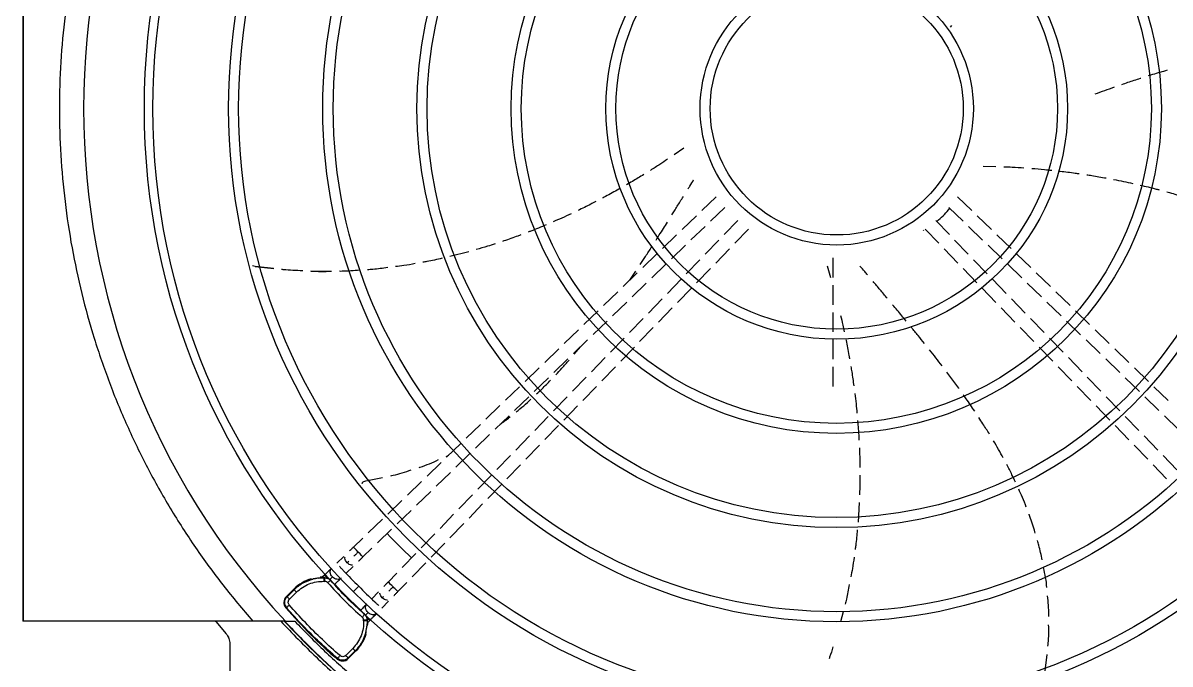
# Model space of a CAD drawing. Extents: x 5 to 331, y -33 to 175.
# Drawn here: x 110.87 to 127.45, y 55.97 to 65.24 of the extents above; entities that cross this region are included whole.
import ezdxf

# ---------------------------------------------------------------- set-up
doc = ezdxf.new("R2010")
doc.units = 0
doc.header["$MEASUREMENT"] = 0
doc.layers.get('0').update_dxf_attribs({"linetype": 'CONTINUOUS'})

msp = doc.modelspace()

# ---------------------------------------------------------------- linework, layer by layer
at = {"color": 7, "linetype": 'Continuous', "lineweight": 25}
for p, q in [((110.87242, 71.4133), (110.87242, 56.59046)), ((110.87411, 71.4133), (110.87411, 56.59046)), ((124.27249, 65.17869), (124.29546, 65.20091)), ((120.42309, 63.42896), (120.28149, 63.33145)), ((124.74588, 63.17017), (124.74608, 63.17017)), ((124.74608, 63.17017), (124.92698, 63.1654)), ((120.56242, 62.97126), (120.563, 62.97126)), ((120.88787, 62.72677), (120.68246, 62.52816)), ((124.57998, 62.52775), (124.37447, 62.72646)), ((120.8078, 62.37553), (121.01131, 62.57231)), ((124.25096, 62.57206), (124.45482, 62.37495)), ((120.60218, 62.45054), (120.39734, 62.25248)), ((121.20191, 62.38267), (121.00432, 62.17831)), ((124.25766, 62.17835), (124.06038, 62.38238)), ((124.86531, 62.25186), (124.6603, 62.45009)), ((120.31722, 62.17501), (120.11321, 61.97775)), ((120.5242, 62.10132), (120.7277, 62.29809)), ((121.15714, 62.05317), (121.35578, 62.25862)), ((123.89035, 62.23542), (123.88545, 62.24263)), ((123.90644, 62.2584), (124.10501, 62.05303)), ((124.53479, 62.29762), (124.73847, 62.10068)), ((125.14946, 61.97711), (124.94455, 62.17524)), ((120.24139, 61.82786), (120.44447, 62.02422)), ((120.92801, 62.09939), (120.73075, 61.89539)), ((124.53145, 61.89519), (124.33429, 62.09909)), ((124.81712, 62.02463), (125.02121, 61.8273)), ((117.31705, 61.9318), (117.03981, 61.86079)), ((120.03293, 61.90013), (119.82907, 61.70301)), ((120.88182, 61.76843), (121.08002, 61.97341)), ((122.57599, 61.84254), (122.57599, 61.55819)), ((124.1823, 61.9731), (124.38042, 61.7682)), ((125.43319, 61.70277), (125.22937, 61.89985)), ((114.22957, 61.7195), (114.18942, 61.72889)), ((114.22893, 61.7195), (114.18945, 61.72875)), ((114.22893, 61.7195), (114.49503, 61.68687)), ((114.22957, 61.7195), (114.22893, 61.7195)), ((114.49464, 61.68822), (114.22957, 61.7195)), ((119.9581, 61.55395), (120.16153, 61.75065)), ((120.65417, 61.81618), (120.4563, 61.61154)), ((120.6062, 61.48338), (120.80483, 61.6888)), ((122.49058, 61.72915), (122.54122, 61.55922)), ((124.45817, 61.68779), (124.65561, 61.48359)), ((124.80545, 61.61181), (124.60874, 61.81526)), ((125.10076, 61.75038), (125.30409, 61.55378)), ((115.14404, 61.64751), (115.25391, 61.6451)), ((115.25389, 61.64457), (115.25457, 61.64457)), ((119.74913, 61.62572), (119.54525, 61.42858)), ((119.64172, 61.52186), (119.72861, 61.65163)), ((120.38032, 61.53296), (120.18289, 61.32877)), ((125.0797, 61.32818), (124.88199, 61.53266)), ((125.71793, 61.42746), (125.51275, 61.62584)), ((119.46561, 61.35158), (119.2605, 61.15325)), ((119.67516, 61.28037), (119.87873, 61.4772)), ((120.33199, 61.19978), (120.52986, 61.40442)), ((122.57244, 61.44886), (122.57599, 61.43609)), ((122.57599, 61.44874), (122.57599, 61.16464)), ((124.73243, 61.40414), (124.93052, 61.19927)), ((125.38332, 61.47717), (125.58762, 61.27963)), ((126.0011, 61.15366), (125.79654, 61.35145)), ((119.39148, 61.00608), (119.59586, 61.2037)), ((120.10632, 61.24958), (119.90865, 61.04514)), ((125.35296, 61.04556), (125.15667, 61.24857)), ((125.66659, 61.20328), (125.87105, 61.00558)), ((119.18211, 61.07746), (118.97783, 60.87994)), ((120.05725, 60.91564), (120.25483, 61.11998)), ((122.57599, 61.05513), (122.57599, 60.77162)), ((125.00779, 61.11936), (125.205, 60.91539)), ((126.28446, 60.87967), (126.08029, 61.07708)), ((119.10895, 60.7329), (119.31272, 60.92993)), ((119.83203, 60.9659), (119.63563, 60.76278)), ((119.7829, 60.6319), (119.98007, 60.83581)), ((125.28151, 60.83626), (125.47895, 60.63206)), ((125.62655, 60.76261), (125.42982, 60.96608)), ((125.94994, 60.9293), (126.15377, 60.73222)), ((118.89841, 60.80315), (118.69439, 60.60588)), ((119.5586, 60.68311), (119.36127, 60.47903)), ((122.57599, 60.66094), (122.57599, 60.37728)), ((125.90038, 60.47941), (125.7033, 60.68323)), ((126.56797, 60.60555), (126.36387, 60.80289)), ((118.61427, 60.52841), (118.41091, 60.33178)), ((118.82555, 60.45887), (119.02909, 60.65568)), ((118.83568, 60.44827), (118.92787, 60.55781)), ((119.50892, 60.34854), (119.70644, 60.55282)), ((125.5557, 60.55269), (125.75314, 60.34849)), ((126.2331, 60.65551), (126.43688, 60.45848)), ((126.85153, 60.33137), (126.64731, 60.52882)), ((118.54227, 60.18497), (118.74605, 60.382)), ((119.28535, 60.40051), (119.08816, 60.19657)), ((126.17408, 60.19634), (125.97698, 60.40018)), ((126.51605, 60.38193), (126.72035, 60.18438)), ((118.33115, 60.25466), (118.12682, 60.05709)), ((119.235, 60.06524), (119.43232, 60.26932)), ((122.57599, 60.26684), (122.57599, 59.983)), ((125.82992, 60.26908), (126.0273, 60.06494)), ((127.13483, 60.05744), (126.9308, 60.25472)), ((118.25965, 59.91171), (118.46352, 60.10883)), ((119.01152, 60.11731), (118.81455, 59.91359)), ((126.44769, 59.91336), (126.25077, 60.11702)), ((126.79889, 60.10844), (127.00275, 59.91133)), ((118.04764, 59.98053), (117.84397, 59.7836)), ((117.97663, 59.63805), (118.18044, 59.83512)), ((118.73693, 59.83331), (118.54014, 59.6298)), ((118.96085, 59.7817), (119.15749, 59.98508)), ((126.10404, 59.98558), (126.30157, 59.78128)), ((126.72172, 59.62995), (126.52474, 59.83367)), ((127.08201, 59.83469), (127.28567, 59.63777)), ((127.41865, 59.78301), (127.21418, 59.98072)), ((117.7644, 59.70667), (117.55998, 59.50901)), ((118.68651, 59.49797), (118.88393, 59.70215)), ((126.3781, 59.70214), (126.57538, 59.49811)), ((117.69335, 59.36414), (117.89677, 59.56083)), ((118.4633, 59.55032), (118.26657, 59.34686)), ((126.99616, 59.34612), (126.79836, 59.55069)), ((127.36527, 59.5608), (127.5693, 59.36353)), ((117.48106, 59.4327), (117.27751, 59.23589)), ((118.4129, 59.215), (118.60993, 59.41878)), ((126.6521, 59.41876), (126.84952, 59.21458)), ((117.41033, 59.09049), (117.61433, 59.28774)), ((118.19045, 59.26813), (117.9931, 59.06403)), ((127.26884, 59.06411), (127.07203, 59.26765)), ((117.19826, 59.15926), (116.99398, 58.96174)), ((117.12688, 58.81642), (117.33063, 59.01343)), ((118.13839, 58.93109), (118.33526, 59.1347)), ((126.92687, 59.13459), (127.1235, 58.93122)), ((116.91437, 58.88477), (116.71101, 58.68813)), ((116.98546, 58.97106), (117.02448, 58.99123)), ((117.91593, 58.98421), (117.71954, 58.7811)), ((117.86504, 58.64839), (118.06221, 58.8523)), ((127.20036, 58.85173), (127.39721, 58.64815)), ((127.54302, 58.78054), (127.34543, 58.98489)), ((116.84417, 58.54306), (117.04792, 58.74007)), ((117.64314, 58.70209), (117.446, 58.4982)), ((115.82511, 58.61733), (115.82565, 58.61733)), ((115.82565, 58.61733), (116.06529, 58.66701)), ((116.63166, 58.61141), (116.42775, 58.41425)), ((117.59021, 58.36416), (117.7881, 58.56882)), ((116.56047, 58.26875), (116.76497, 58.46648)), ((117.36917, 58.41874), (117.17219, 58.21502)), ((116.34829, 58.33742), (116.14381, 58.1397)), ((116.27821, 57.99583), (116.48155, 58.19244)), ((117.31725, 58.08185), (117.51393, 58.28526)), ((122.95666, 58.30781), (122.93851, 58.02237)), ((116.06537, 58.06385), (115.86055, 57.86581)), ((117.09549, 58.1357), (116.89873, 57.9322)), ((115.99526, 57.72224), (116.19849, 57.91875)), ((116.82201, 57.85285), (116.62452, 57.6486)), ((117.04257, 57.79777), (117.2406, 58.00258)), ((115.78212, 57.78997), (115.64851, 57.66079)), ((116.7694, 57.51525), (116.96595, 57.71853)), ((115.50905, 57.52625), (115.40769, 57.42866)), ((115.78534, 57.51927), (115.91512, 57.64476)), ((116.54836, 57.56984), (116.35046, 57.36516)), ((115.54054, 57.2833), (115.64298, 57.38193)), ((116.49578, 57.23226), (116.69266, 57.43588)), ((115.14519, 57.21418), (115.22547, 57.21706)), ((115.22898, 57.25632), (115.19721, 57.2256)), ((115.22547, 57.21706), (115.22553, 57.22291)), ((115.23477, 57.21676), (115.22547, 57.21706)), ((115.22553, 57.22291), (115.23478, 57.22222)), ((115.23478, 57.22222), (115.23477, 57.21676)), ((115.23477, 57.21676), (115.27989, 57.20619)), ((115.23478, 57.22222), (115.26913, 57.21491)), ((115.319, 57.1814), (115.30609, 57.19375)), ((115.31899, 57.17734), (115.319, 57.1814)), ((116.27474, 57.28685), (116.14841, 57.1562)), ((114.67725, 56.94466), (114.78884, 57.05625)), ((114.78914, 57.04441), (114.68888, 56.94424)), ((114.78884, 57.05625), (114.78914, 57.04441)), ((115.22388, 57.16688), (115.23332, 57.16657)), ((116.28989, 57.01932), (116.4182, 57.15203)), ((114.68888, 56.94424), (114.67725, 56.94466)), ((114.72342, 56.90738), (114.80512, 56.98898)), ((114.80512, 56.98898), (114.82521, 57.00908)), ((116.01091, 57.01433), (115.91168, 56.91215)), ((116.05704, 56.77926), (116.15613, 56.8813)), ((114.67113, 56.78434), (114.68312, 56.7838)), ((115.80955, 56.69085), (115.80567, 56.69066)), ((115.8219, 56.67794), (115.80955, 56.69085)), ((122.72291, 56.72374), (122.68621, 56.58147)), ((110.87411, 56.59046), (110.87242, 56.59046)), ((114.19371, 56.59046), (110.87411, 56.59046)), ((113.6627, 56.58333), (113.80529, 56.41438)), ((113.66348, 56.58333), (113.6627, 56.58333)), ((113.66348, 56.58333), (113.80607, 56.41438)), ((114.6644, 56.59046), (114.19371, 56.59046)), ((114.6644, 56.59046), (114.79905, 56.59046)), ((115.79531, 56.59544), (115.79501, 56.60488)), ((115.83451, 56.65156), (115.84508, 56.60644)), ((115.84538, 56.59716), (115.8425, 56.51687)), ((115.84303, 56.641), (115.8503, 56.6067)), ((115.8503, 56.6067), (115.84508, 56.60644)), ((115.84508, 56.60644), (115.84539, 56.59716)), ((115.85097, 56.59746), (115.84538, 56.59716)), ((115.85097, 56.59746), (115.8503, 56.6067)), ((115.85356, 56.56932), (115.8842, 56.60101)), ((113.80529, 56.41438), (113.80607, 56.41438)), ((113.86243, 56.26034), (113.86243, 55.61073)), ((113.86243, 56.26034), (113.86321, 56.26034)), ((113.86321, 56.26034), (113.86321, 55.61073)), ((115.63752, 56.19676), (115.61743, 56.17667)), ((115.41214, 56.04333), (115.41213, 56.05479)), ((115.61743, 56.17667), (115.53582, 56.09498)), ((115.57246, 56.04945), (115.57256, 56.06056)), ((115.68406, 56.16104), (115.57247, 56.04945)), ((115.67273, 56.16081), (115.57256, 56.06056)), ((115.68406, 56.16104), (115.67273, 56.16081)), ((125.64275, 55.87431), (125.66842, 56.10666))]:
    msp.add_line(p, q, dxfattribs=at)
at = {"color": 8, "linetype": 'Continuous', "lineweight": 25}
for p, q in [((114.68312, 56.7838), (114.66525, 56.81536)), ((115.44262, 56.03736), (115.41213, 56.05479))]:
    msp.add_line(p, q, dxfattribs=at)
at = {"color": 8, "linetype": 'Continuous', "lineweight": 25, "flags": 128}
for points in [[(115.71714, 57.59003), (115.69094, 57.61711), (115.6687, 57.64006), (115.6538, 57.6554), (115.64851, 57.66079), (115.64851, 57.66079)], [(115.78534, 57.51927), (115.78534, 57.51927), (115.78021, 57.52466), (115.76545, 57.54), (115.7433, 57.56295), (115.71714, 57.59003)]]:
    msp.add_lwpolyline(points, dxfattribs=at)
for centre, radius in [((122.62434, 64.0025), 9.99706), ((122.62434, 64.00188), 9.87436), ((122.62434, 64.0025), 8.78089), ((122.62434, 64.00188), 8.63615), ((122.62434, 64.00188), 7.41998), ((122.63053, 64.00197), 7.27453), ((122.62434, 64.00188), 6.05846), ((122.62434, 64.00188), 5.9131), ((122.62434, 64.00188), 4.69694), ((122.62434, 64.00188), 4.55158), ((122.63053, 64.00188), 3.33542), ((122.63053, 64.00197), 3.18997), ((122.63053, 64.00188), 1.9739), ((122.63053, 64.00197), 1.82845)]:
    msp.add_circle(centre, radius)
at = {"color": 7, "linetype": 'Continuous', "lineweight": 25}
for centre, radius, start, end in [((122.62946, 64.00188), 10.89215, 277.952419, 82.047581), ((122.62971, 64.00188), 10.88004, 137.062968, 222.937036), ((122.62296, 64.00058), 8.93517, 223.436613, 226.62464), ((122.62964, 64.00092), 9.76635, 223.11767, 225.000016), ((119.88732, 61.2595), 6.1186, 222.506594, 227.494873), ((122.62925, 64.00045), 9.76574, 224.999711, 226.882175), ((119.88748, 61.25967), 6.87305, 220.627733, 229.372173), ((122.62948, 64.00184), 10.8921, 222.877714, 262.047685)]:
    msp.add_arc(centre, radius, start, end, dxfattribs=at)
at = {"color": 8, "linetype": 'Continuous', "lineweight": 25}
for centre, radius, start, end in [((108.69065, 49.34846), 10.79717, 45.790223, 46.313352), ((111.36772, 51.99342), 6.45202, 45.572072, 46.081779)]:
    msp.add_arc(centre, radius, start, end, dxfattribs=at)
at = {"color": 7, "linetype": 'Continuous', "lineweight": 25}
for centre, major_axis, ratio, start_param, end_param in [((115.20615, 56.63789), (0.01095, 0.5912), 0.99873353, 0.30576453, 0.80328617), ((115.20615, 56.63789), (0.01095, 0.5912), 0.99873353, 0.02743731, 0.08783241), ((114.76091, 56.86119), (0.11816, -0.00449), 0.99887068, 2.39471439, 3.88810276), ((115.26569, 56.57835), (0.5912, 0.01098), 0.99873841, 6.20038528, 6.255253), ((115.26569, 56.57835), (0.5912, 0.01098), 0.99873841, 5.4798419, 5.9722231), ((115.48899, 56.13311), (-0.00447, 0.11816), 0.99886587, 2.39523002, 3.88862108)]:
    msp.add_ellipse(centre, major_axis=major_axis, ratio=ratio, start_param=start_param, end_param=end_param, dxfattribs=at)
for points, knots in [([(114.79905, 56.59046), (114.94158, 56.44473), (115.22873, 56.15113), (115.69358, 55.73996), (116.18616, 55.34943), (116.70743, 54.98464), (117.25545, 54.64746), (117.82818, 54.34085), (118.42299, 54.06732), (119.03647, 53.82928), (119.66564, 53.62844), (120.30716, 53.46623), (120.95742, 53.34368), (121.61271, 53.26137), (122.26943, 53.2194), (122.92411, 53.21749), (123.57267, 53.25488), (124.21168, 53.33036), (124.83795, 53.4423), (125.44928, 53.58902), (126.04319, 53.7685), (126.62048, 53.97962), (127.18488, 54.22311), (127.73959, 54.50102), (128.28444, 54.81468), (128.81625, 55.16388), (129.33223, 55.54832), (129.82897, 55.96698), (130.30313, 56.4184), (130.75124, 56.9003), (131.17059, 57.41053), (131.55862, 57.94653), (131.91304, 58.50532), (132.23193, 59.08367), (132.51387, 59.67827), (132.75785, 60.2858), (132.96304, 60.90217), (133.12932, 61.52377), (133.257, 62.14703), (133.34685, 62.76927), (133.39982, 63.38744), (133.41725, 64.00188), (133.39982, 64.61632), (133.34685, 65.23448), (133.257, 65.85671), (133.12932, 66.47998), (132.96304, 67.10158), (132.75785, 67.71796), (132.51388, 68.32548), (132.23194, 68.92008), (131.91305, 69.49843), (131.55863, 70.05723), (131.1706, 70.59322), (130.75126, 71.10345), (130.30314, 71.58535), (129.82898, 72.03677), (129.33224, 72.45544), (128.81626, 72.83987), (128.28446, 73.18907), (127.73961, 73.50274), (127.18489, 73.78064), (126.62049, 74.02414), (126.0432, 74.23526), (125.4493, 74.41474), (124.83797, 74.56146), (124.21169, 74.67341), (123.57268, 74.74888), (122.92412, 74.78628), (122.26944, 74.78436), (121.61273, 74.7424), (120.95743, 74.66009), (120.30717, 74.53753), (119.66565, 74.37532), (119.03649, 74.17449), (118.423, 73.93645), (117.82819, 73.66292), (117.25546, 73.35631), (116.70744, 73.01913), (116.18617, 72.65434), (115.69359, 72.26381), (115.22873, 71.85264), (114.94158, 71.55904), (114.79905, 71.4133)], [0, 0, 0, 0, 0.01189592, 0.02396584, 0.03619649, 0.04857359, 0.06108194, 0.07373471, 0.0864717, 0.09927432, 0.11212355, 0.12500004, 0.13787625, 0.15072533, 0.16352795, 0.17626509, 0.18891813, 0.20142621, 0.21380317, 0.22603385, 0.23810393, 0.25000004, 0.2618959, 0.27396585, 0.28619652, 0.29857361, 0.31108196, 0.32373474, 0.33647171, 0.34927432, 0.36212355, 0.37500004, 0.38787624, 0.40072531, 0.41352793, 0.42626506, 0.4389181, 0.45142619, 0.46380314, 0.47603381, 0.48810388, 0.50000001, 0.51189586, 0.52396581, 0.53619649, 0.54857357, 0.56108191, 0.57373469, 0.58647168, 0.59927428, 0.6121235, 0.62499999, 0.63787621, 0.65072529, 0.66352791, 0.67626502, 0.68891805, 0.70142614, 0.71380312, 0.72603376, 0.73810387, 0.74999998, 0.76189582, 0.77396578, 0.78619645, 0.79857355, 0.81108188, 0.82373468, 0.83647168, 0.84927427, 0.86212351, 0.87499998, 0.88787621, 0.90072531, 0.91352792, 0.92626504, 0.93891808, 0.95142617, 0.96380314, 0.97603381, 0.98810396, 1, 1, 1, 1]), ([(124.10803, 53.21449), (124.32246, 53.24765), (124.75131, 53.31399), (125.3856, 53.462), (126.01043, 53.64489), (126.62307, 53.86551), (127.22148, 54.12215), (127.80348, 54.41412), (128.367, 54.74033), (128.91002, 55.09962), (129.43062, 55.49071), (129.92692, 55.9122), (130.39715, 56.36259), (130.83964, 56.84026), (131.2528, 57.34351), (131.63516, 57.87055), (131.98536, 58.41949), (132.30213, 58.98837), (132.58436, 59.57515), (132.83102, 60.17775), (133.04126, 60.79401), (133.21429, 61.42172), (133.34952, 62.05865), (133.44646, 62.70253), (133.50477, 63.35104), (133.52423, 64.00188), (133.50477, 64.65271), (133.44647, 65.30123), (133.34953, 65.9451), (133.2143, 66.58203), (133.04126, 67.20975), (132.83103, 67.826), (132.58436, 68.4286), (132.30214, 69.01539), (131.98536, 69.58427), (131.63517, 70.1332), (131.25281, 70.66024), (130.83965, 71.1635), (130.39716, 71.64117), (129.92692, 72.09156), (129.43063, 72.51305), (128.91003, 72.90414), (128.36701, 73.26343), (127.80349, 73.58964), (127.22149, 73.88161), (126.62308, 74.13825), (126.01044, 74.35887), (125.38561, 74.54176), (124.75132, 74.68977), (124.32247, 74.75611), (124.10804, 74.78928)], [0, 0, 0, 0, 0.02083334, 0.04166665, 0.06250003, 0.08333335, 0.10416665, 0.125, 0.1458333, 0.16666668, 0.18749997, 0.20833336, 0.22916668, 0.25000001, 0.27083332, 0.29166664, 0.31250001, 0.33333334, 0.35416664, 0.37499996, 0.39583334, 0.41666666, 0.43749998, 0.4583333, 0.47916665, 0.5, 0.5208333, 0.54166664, 0.5625, 0.58333332, 0.60416664, 0.62499998, 0.64583333, 0.66666665, 0.68749999, 0.70833331, 0.72916664, 0.74999997, 0.77083333, 0.79166666, 0.81249999, 0.83333331, 0.85416669, 0.875, 0.89583335, 0.91666666, 0.9375, 0.95833334, 0.97916668, 1, 1, 1, 1]), ([(124.36324, 53.21448), (124.6161, 53.26052), (125.12182, 53.35262), (125.86566, 53.55812), (126.59399, 53.81173), (127.30241, 54.11708), (127.9876, 54.47133), (128.6461, 54.87308), (129.27465, 55.32022), (129.8701, 55.81057), (130.42952, 56.34168), (130.95009, 56.9109), (131.42925, 57.51539), (131.86461, 58.15217), (132.25399, 58.81805), (132.59546, 59.50972), (132.88733, 60.22374), (133.12813, 60.95656), (133.31668, 61.70454), (133.45203, 62.46394), (133.53351, 63.231), (133.56071, 64.00189), (133.53351, 64.77278), (133.45202, 65.53984), (133.31667, 66.29924), (133.12813, 67.04722), (132.88732, 67.78004), (132.59545, 68.49406), (132.25398, 69.18573), (131.8646, 69.85161), (131.42924, 70.48838), (130.95008, 71.09288), (130.4295, 71.6621), (129.87009, 72.1932), (129.27463, 72.68355), (128.64608, 73.1307), (127.98758, 73.53244), (127.30239, 73.8867), (126.59397, 74.19204), (125.86564, 74.44565), (125.1218, 74.65115), (124.61608, 74.74324), (124.36323, 74.78929)], [0, 0, 0, 0, 0.02500002, 0.05000002, 0.07500002, 0.10000003, 0.12499999, 0.15000004, 0.17499999, 0.20000003, 0.22500003, 0.25, 0.27500001, 0.30000002, 0.325, 0.35000002, 0.375, 0.4, 0.42500002, 0.45000001, 0.47500003, 0.50000003, 0.52499999, 0.55000001, 0.57500001, 0.6, 0.62500003, 0.65, 0.67500002, 0.70000003, 0.72500002, 0.75000002, 0.77499999, 0.80000001, 0.825, 0.85000003, 0.87500003, 0.89999998, 0.92500001, 0.95, 0.975, 1, 1, 1, 1]), ([(114.19371, 71.4133), (114.0482, 71.24183), (113.75717, 70.8989), (113.3608, 70.35243), (112.99568, 69.78496), (112.66591, 69.1961), (112.37193, 68.58863), (112.11501, 67.96458), (111.89601, 67.32622), (111.71574, 66.67587), (111.57486, 66.01586), (111.47386, 65.34859), (111.41312, 64.67645), (111.39284, 64.00188), (111.41312, 63.32731), (111.47386, 62.65518), (111.57486, 61.9879), (111.71574, 61.3279), (111.89601, 60.67754), (112.11501, 60.03919), (112.37193, 59.41513), (112.66591, 58.80766), (112.99568, 58.2188), (113.3608, 57.65133), (113.75717, 57.10487), (114.0482, 56.76193), (114.19371, 56.59046)], [0, 0, 0, 0, 0.04166667, 0.08333333, 0.125, 0.16666666, 0.20833334, 0.25000002, 0.29166668, 0.33333335, 0.375, 0.41666669, 0.45833337, 0.49999998, 0.54166666, 0.58333334, 0.62500004, 0.66666665, 0.70833332, 0.75000002, 0.7916667, 0.83333334, 0.87500001, 0.91666668, 0.95833336, 1, 1, 1, 1]), ([(127.40543, 64.55435), (127.33462, 64.53399), (127.24258, 64.50752), (127.1513, 64.47865), (127.13024, 64.47199)], [0, 0, 0, 0, 0.76934196, 1, 1, 1, 1]), ([(126.63885, 64.30873), (126.59183, 64.29207), (126.49881, 64.25911), (126.40629, 64.22482), (126.36054, 64.20786)], [0, 0, 0, 0, 0.50556187, 1, 1, 1, 1]), ([(127.02224, 64.43807), (127.01967, 64.43726), (126.95611, 64.41731), (126.86392, 64.38657), (126.77466, 64.35565), (126.7458, 64.34565)], [0, 0, 0, 0, 0.02765901, 0.6855714, 1, 1, 1, 1]), ([(120.18555, 63.26725), (120.14919, 63.24294), (120.06999, 63.18996), (119.98489, 63.13657), (119.93886, 63.10768)], [0, 0, 0, 0, 0.4590241, 1, 1, 1, 1]), ([(125.04254, 63.16067), (125.08371, 63.15902), (125.17882, 63.15521), (125.27888, 63.14829), (125.33564, 63.14437)], [0, 0, 0, 0, 0.43287459, 1, 1, 1, 1]), ([(119.84251, 63.04777), (119.7889, 63.01475), (119.70855, 62.96527), (119.62221, 62.91585), (119.59347, 62.8994)], [0, 0, 0, 0, 0.66716669, 1, 1, 1, 1]), ([(125.44857, 63.13601), (125.50944, 63.13129), (125.60325, 63.12403), (125.70181, 63.11323), (125.73641, 63.10943)], [0, 0, 0, 0, 0.64892692, 1, 1, 1, 1]), ([(125.848, 63.0976), (125.85222, 63.09715), (125.92649, 63.08931), (126.02095, 63.07733), (126.1137, 63.06337), (126.13189, 63.06063)], [0, 0, 0, 0, 0.04619717, 0.81291294, 1, 1, 1, 1]), ([(126.24185, 63.04425), (126.26683, 63.04061), (126.35848, 63.02726), (126.45392, 63.01001), (126.52335, 62.99747)], [0, 0, 0, 0, 0.27254447, 1, 1, 1, 1]), ([(119.49739, 62.84398), (119.49206, 62.8409), (119.42592, 62.8027), (119.34222, 62.75664), (119.26044, 62.71413), (119.24542, 62.70632)], [0, 0, 0, 0, 0.06673795, 0.82860265, 1, 1, 1, 1]), ([(120.48187, 62.83977), (120.49045, 62.85366), (120.51751, 62.8975), (120.54453, 62.94132), (120.563, 62.97126)], [0, 0, 0, 0, 0.31677713, 1, 1, 1, 1]), ([(126.63064, 62.977), (126.67844, 62.96794), (126.77002, 62.95058), (126.86368, 62.92937), (126.90846, 62.91924)], [0, 0, 0, 0, 0.52187415, 1, 1, 1, 1]), ([(127.01604, 62.89521), (127.09302, 62.87702), (127.18457, 62.85537), (127.27633, 62.83021), (127.29093, 62.8262)], [0, 0, 0, 0, 0.84086718, 1, 1, 1, 1]), ([(119.14755, 62.65528), (119.12383, 62.6428), (119.04194, 62.59973), (118.95466, 62.55757), (118.89265, 62.52762)], [0, 0, 0, 0, 0.28962741, 1, 1, 1, 1]), ([(120.24812, 62.46253), (120.26021, 62.4819), (120.30037, 62.54626), (120.35591, 62.63591), (120.39936, 62.70621), (120.41492, 62.73138)], [0, 0, 0, 0, 0.21657344, 0.71952385, 1, 1, 1, 1]), ([(127.39768, 62.79714), (127.4115, 62.79339), (127.4945, 62.77089), (127.58575, 62.74418), (127.6624, 62.71921), (127.67054, 62.71656)], [0, 0, 0, 0, 0.15146226, 0.90989289, 1, 1, 1, 1]), ([(124.0743, 62.36799), (124.08388, 62.37555), (124.15456, 62.43125), (124.21331, 62.49996), (124.2641, 62.55936)], [0, 0, 0, 0, 0.13564383, 1, 1, 1, 1]), ([(118.43351, 62.32017), (118.35955, 62.28922), (118.27266, 62.25285), (118.18349, 62.21921), (118.17022, 62.2142)], [0, 0, 0, 0, 0.85117589, 1, 1, 1, 1]), ([(118.79253, 62.48038), (118.7477, 62.45921), (118.66331, 62.41935), (118.57493, 62.38137), (118.5335, 62.36357)], [0, 0, 0, 0, 0.53117169, 1, 1, 1, 1]), ([(120.01982, 62.09965), (120.03555, 62.12435), (120.09056, 62.2107), (120.14495, 62.29746), (120.18378, 62.35941)], [0, 0, 0, 0, 0.28603904, 1, 1, 1, 1]), ([(118.06694, 62.17503), (118.05264, 62.16958), (117.97137, 62.13865), (117.88229, 62.10674), (117.80695, 62.08232), (117.80015, 62.08011)], [0, 0, 0, 0, 0.16266608, 0.92447643, 1, 1, 1, 1]), ([(117.69451, 62.04576), (117.65772, 62.03355), (117.56774, 62.00368), (117.47651, 61.97784), (117.42259, 61.96256)], [0, 0, 0, 0, 0.40887519, 1, 1, 1, 1]), ([(119.79201, 61.74745), (119.8172, 61.78569), (119.87242, 61.86956), (119.92663, 61.95408), (119.95612, 62.00007)], [0, 0, 0, 0, 0.45598561, 1, 1, 1, 1]), ([(116.93064, 61.83642), (116.85663, 61.81916), (116.76377, 61.7975), (116.66996, 61.78159), (116.65093, 61.77836)], [0, 0, 0, 0, 0.79707561, 1, 1, 1, 1]), ([(114.91478, 61.65551), (114.82081, 61.65842), (114.71765, 61.66161), (114.61582, 61.6739), (114.60676, 61.67499)], [0, 0, 0, 0, 0.91094237, 1, 1, 1, 1]), ([(115.73859, 61.66404), (115.65347, 61.65655), (115.55531, 61.6479), (115.45719, 61.64809), (115.44416, 61.64812)], [0, 0, 0, 0, 0.86718784, 1, 1, 1, 1]), ([(116.14211, 61.70196), (116.07081, 61.69166), (115.97439, 61.67772), (115.87742, 61.67246), (115.85215, 61.67109)], [0, 0, 0, 0, 0.73941863, 1, 1, 1, 1]), ([(116.54022, 61.75911), (116.48549, 61.74877), (116.39051, 61.73083), (116.29465, 61.72016), (116.25402, 61.71563)], [0, 0, 0, 0, 0.57618242, 1, 1, 1, 1]), ([(123.0741, 61.59761), (123.06097, 61.6131), (123.02506, 61.65542), (122.98915, 61.6977), (122.96639, 61.72451)], [0, 0, 0, 0, 0.36580278, 1, 1, 1, 1]), ([(115.32937, 61.64789), (115.238, 61.6452), (115.13858, 61.64228), (115.03983, 61.64824), (115.03184, 61.64872)], [0, 0, 0, 0, 0.91908325, 1, 1, 1, 1]), ([(123.35964, 61.25983), (123.34271, 61.27999), (123.29167, 61.34075), (123.22361, 61.42124), (123.17246, 61.4816), (123.15561, 61.50148)], [0, 0, 0, 0, 0.24980516, 0.75291187, 1, 1, 1, 1]), ([(123.63468, 60.92986), (123.61365, 60.95539), (123.54853, 61.03438), (123.48284, 61.11292), (123.43836, 61.16609)], [0, 0, 0, 0, 0.32305188, 1, 1, 1, 1]), ([(122.68622, 61.00858), (122.69715, 60.96346), (122.71565, 60.88708), (122.73255, 60.80601), (122.73947, 60.77283)], [0, 0, 0, 0, 0.59075464, 1, 1, 1, 1]), ([(123.8978, 60.60592), (123.86729, 60.64411), (123.80499, 60.72208), (123.74175, 60.79928), (123.70949, 60.83867)], [0, 0, 0, 0, 0.48985766, 1, 1, 1, 1]), ([(122.7629, 60.66276), (122.76394, 60.65787), (122.77967, 60.58419), (122.79755, 60.49082), (122.81287, 60.39924), (122.81576, 60.38195)], [0, 0, 0, 0, 0.05447578, 0.82148954, 1, 1, 1, 1]), ([(124.15148, 60.28214), (124.12243, 60.31998), (124.06243, 60.39815), (124.00131, 60.47544), (123.96979, 60.5153)], [0, 0, 0, 0, 0.48416948, 1, 1, 1, 1]), ([(118.57197, 60.15417), (118.60122, 60.18498), (118.66622, 60.25347), (118.72832, 60.32461), (118.76249, 60.36374)], [0, 0, 0, 0, 0.44988429, 1, 1, 1, 1]), ([(122.83439, 60.27151), (122.83876, 60.24613), (122.85437, 60.15545), (122.86745, 60.05997), (122.87687, 59.99122)], [0, 0, 0, 0, 0.27992058, 1, 1, 1, 1]), ([(124.39391, 59.95651), (124.39336, 59.95729), (124.35576, 60.01017), (124.29798, 60.08834), (124.23993, 60.1651), (124.22044, 60.19087)], [0, 0, 0, 0, 0.00977442, 0.66748489, 1, 1, 1, 1]), ([(118.29343, 59.87518), (118.32012, 59.90018), (118.38917, 59.96485), (118.45525, 60.03256), (118.4958, 60.07411)], [0, 0, 0, 0, 0.38645719, 1, 1, 1, 1]), ([(122.8909, 59.88119), (122.89715, 59.83247), (122.90898, 59.74015), (122.91779, 59.64464), (122.92195, 59.59953)], [0, 0, 0, 0, 0.5276329, 1, 1, 1, 1]), ([(124.62352, 59.62725), (124.58306, 59.68712), (124.52924, 59.76675), (124.47337, 59.84491), (124.45951, 59.86431)], [0, 0, 0, 0, 0.75189874, 1, 1, 1, 1]), ([(117.9978, 59.61562), (118.03465, 59.64543), (118.10814, 59.70487), (118.17805, 59.7685), (118.21291, 59.80022)], [0, 0, 0, 0, 0.50149322, 1, 1, 1, 1]), ([(117.76897, 59.43726), (117.81445, 59.46968), (117.86293, 59.50422), (117.90877, 59.54216), (117.91159, 59.5445)], [0, 0, 0, 0, 0.93838513, 1, 1, 1, 1]), ([(124.838, 59.2926), (124.80687, 59.34339), (124.75703, 59.42471), (124.70443, 59.50424), (124.68468, 59.5341)], [0, 0, 0, 0, 0.62458899, 1, 1, 1, 1]), ([(122.93244, 59.48973), (122.93899, 59.41038), (122.94676, 59.31626), (122.95121, 59.22083), (122.95191, 59.20584)], [0, 0, 0, 0, 0.8430023, 1, 1, 1, 1]), ([(125.03567, 58.95064), (125.01361, 58.99133), (124.96839, 59.07474), (124.91974, 59.15619), (124.89483, 59.19791)], [0, 0, 0, 0, 0.48783985, 1, 1, 1, 1]), ([(122.95723, 59.09638), (122.95796, 59.0816), (122.96225, 58.99525), (122.96506, 58.90063), (122.96501, 58.82088), (122.965, 58.81319)], [0, 0, 0, 0, 0.15715941, 0.91876163, 1, 1, 1, 1]), ([(116.59919, 58.81407), (116.60323, 58.81529), (116.69874, 58.84405), (116.78995, 58.88592), (116.87729, 58.92602)], [0, 0, 0, 0, 0.04234426, 1, 1, 1, 1]), ([(125.21357, 58.6008), (125.19669, 58.63683), (125.15662, 58.72239), (125.11275, 58.80608), (125.08734, 58.85452)], [0, 0, 0, 0, 0.42108076, 1, 1, 1, 1]), ([(116.18759, 58.69236), (116.19842, 58.69455), (116.29903, 58.71489), (116.3966, 58.74879), (116.48366, 58.77904)], [0, 0, 0, 0, 0.10772802, 1, 1, 1, 1]), ([(122.96504, 58.70198), (122.96528, 58.6638), (122.96587, 58.56913), (122.96225, 58.47453), (122.96009, 58.41809)], [0, 0, 0, 0, 0.40333981, 1, 1, 1, 1]), ([(115.77245, 58.58046), (115.77475, 58.58519), (115.78062, 58.59729), (115.79967, 58.61119), (115.81632, 58.61521), (115.82511, 58.61733)], [0, 0, 0, 0, 0.23203407, 0.59403736, 1, 1, 1, 1]), ([(115.77276, 58.58008), (115.77513, 58.58495), (115.78107, 58.59721), (115.80022, 58.6112), (115.81685, 58.61521), (115.82565, 58.61733)], [0, 0, 0, 0, 0.23772016, 0.59707421, 1, 1, 1, 1]), ([(125.36922, 58.23722), (125.35089, 58.28516), (125.31691, 58.37401), (125.27782, 58.46075), (125.25982, 58.5007)], [0, 0, 0, 0, 0.53950514, 1, 1, 1, 1]), ([(125.49972, 57.86342), (125.49579, 57.87721), (125.46973, 57.96854), (125.43936, 58.05946), (125.40949, 58.13512), (125.40926, 58.13568)], [0, 0, 0, 0, 0.14993325, 0.99363261, 1, 1, 1, 1]), ([(122.928, 57.91211), (122.92154, 57.83656), (122.91335, 57.74088), (122.89937, 57.64608), (122.89643, 57.62614)], [0, 0, 0, 0, 0.78959581, 1, 1, 1, 1]), ([(125.59997, 57.47748), (125.5847, 57.54775), (125.56435, 57.64143), (125.53726, 57.7335), (125.53048, 57.75651)], [0, 0, 0, 0, 0.75002041, 1, 1, 1, 1]), ([(115.64851, 57.66079), (115.63847, 57.65108), (115.6192, 57.63245), (115.60148, 57.61534), (115.59299, 57.60714)], [0, 0, 0, 0, 0.52082038, 1, 1, 1, 1]), ([(115.71714, 57.59003), (115.705, 57.57829), (115.68332, 57.55734), (115.66254, 57.53726), (115.6534, 57.52843)], [0, 0, 0, 0, 0.56005027, 1, 1, 1, 1]), ([(115.72383, 57.45985), (115.72504, 57.46101), (115.73449, 57.47013), (115.75553, 57.49045), (115.7754, 57.50966), (115.78534, 57.51927)], [0, 0, 0, 0, 0.06782543, 0.53375694, 1, 1, 1, 1]), ([(122.88068, 57.51607), (122.87365, 57.4613), (122.86136, 57.36556), (122.84188, 57.27123), (122.83355, 57.23086)], [0, 0, 0, 0, 0.57203343, 1, 1, 1, 1]), ([(115.33221, 57.35598), (115.32573, 57.34974), (115.31279, 57.33727), (115.28727, 57.31264), (115.25897, 57.28531), (115.23895, 57.26595), (115.22894, 57.25628)], [0, 0, 0, 0, 0.25012582, 0.50004049, 0.74993816, 1, 1, 1, 1]), ([(115.47222, 57.3538), (115.46637, 57.36049), (115.45613, 57.37218), (115.44775, 57.3822), (115.44417, 57.38649)], [0, 0, 0, 0, 0.57248786, 1, 1, 1, 1]), ([(115.50068, 57.32563), (115.49692, 57.3293), (115.48822, 57.33779), (115.47802, 57.348), (115.47222, 57.3538)], [0, 0, 0, 0, 0.43217551, 1, 1, 1, 1]), ([(125.66667, 57.07588), (125.66667, 57.07595), (125.65973, 57.17294), (125.63952, 57.2687), (125.61932, 57.36439)], [0, 0, 0, 0, 0.00072988, 1, 1, 1, 1]), ([(114.78914, 57.04441), (114.83114, 57.08081), (114.91322, 57.15193), (115.01669, 57.1847), (115.06722, 57.2007)], [0, 0, 0, 0, 0.51171491, 1, 1, 1, 1]), ([(115.04206, 57.19622), (115.04287, 57.19616), (115.04448, 57.19604), (115.05364, 57.19784), (115.06267, 57.19974), (115.06722, 57.2007)], [0, 0, 0, 0, 0.33193425, 0.66326494, 1, 1, 1, 1]), ([(115.14519, 57.21418), (115.13893, 57.2131), (115.1263, 57.21091), (115.11149, 57.20796), (115.1032, 57.20658), (115.09966, 57.20599), (115.09305, 57.20493), (115.08117, 57.20318), (115.07263, 57.20166), (115.06722, 57.2007)], [0, 0, 0, 0, 0.25660518, 0.51806655, 0.5332425, 0.55988111, 0.64746674, 0.77621648, 1, 1, 1, 1]), ([(115.14519, 57.21418), (115.15034, 57.21487), (115.15982, 57.21615), (115.1692, 57.21755), (115.17005, 57.21817), (115.17049, 57.21848)], [0, 0, 0, 0, 0.36680927, 0.676056, 1, 1, 1, 1]), ([(115.22553, 57.22291), (115.21745, 57.22351), (115.20597, 57.22437), (115.19918, 57.22533), (115.19728, 57.22587), (115.19805, 57.2262), (115.19822, 57.22627)], [0, 0, 0, 0, 0.51293538, 0.72977065, 0.94135023, 1, 1, 1, 1]), ([(115.22388, 57.16688), (115.2241, 57.17346), (115.22453, 57.18661), (115.22504, 57.20263), (115.22539, 57.21403), (115.22545, 57.21605), (115.22547, 57.21706)], [0, 0, 0, 0, 0.25000075, 0.49999682, 0.75000266, 1, 1, 1, 1]), ([(115.23332, 57.16657), (115.23352, 57.17315), (115.23393, 57.18631), (115.23441, 57.20233), (115.23472, 57.21373), (115.23475, 57.21575), (115.23477, 57.21676)], [0, 0, 0, 0, 0.24999942, 0.499994, 0.74999548, 1, 1, 1, 1]), ([(115.30609, 57.19375), (115.30056, 57.19792), (115.28879, 57.20681), (115.27595, 57.2121), (115.26913, 57.21491)], [0, 0, 0, 0, 0.46911619, 1, 1, 1, 1]), ([(115.34342, 57.22978), (115.33763, 57.2242), (115.32727, 57.21421), (115.31257, 57.20002), (115.30609, 57.19375)], [0, 0, 0, 0, 0.55831737, 1, 1, 1, 1]), ([(115.319, 57.1814), (115.32437, 57.17551), (115.33514, 57.16368), (115.34946, 57.14851), (115.36157, 57.13608), (115.36988, 57.12803), (115.37452, 57.12396), (115.37473, 57.12434), (115.37481, 57.1245)], [0, 0, 0, 0, 0.18087626, 0.36307985, 0.54051449, 0.72811583, 0.89029815, 1, 1, 1, 1]), ([(115.37367, 57.1224), (115.38295, 57.13137), (115.4015, 57.1493), (115.42743, 57.17433), (115.45078, 57.19687), (115.46275, 57.2084), (115.46874, 57.21416)], [0, 0, 0, 0, 0.25013792, 0.50015327, 0.74999353, 1, 1, 1, 1]), ([(114.78914, 57.04441), (114.78985, 57.04379), (114.79126, 57.04254), (114.79947, 57.03457), (114.81101, 57.0232), (114.82048, 57.01378), (114.82521, 57.00908)], [0, 0, 0, 0, 0.24999527, 0.49999701, 0.75000345, 1, 1, 1, 1]), ([(114.82521, 57.00908), (114.85272, 57.03356), (114.90774, 57.08252), (115.00697, 57.13237), (115.11344, 57.16394), (115.18707, 57.1659), (115.22388, 57.16688)], [0, 0, 0, 0, 0.25000105, 0.50000121, 0.74999986, 1, 1, 1, 1]), ([(115.2761, 57.1465), (115.27326, 57.14935), (115.26753, 57.15508), (115.2569, 57.16118), (115.24542, 57.16547), (115.23733, 57.1662), (115.23332, 57.16657)], [0, 0, 0, 0, 0.24877774, 0.50057364, 0.7521473, 1, 1, 1, 1]), ([(115.31899, 57.17734), (115.31788, 57.17722), (115.31558, 57.17697), (115.30545, 57.17029), (115.29171, 57.1598), (115.28119, 57.15084), (115.2761, 57.1465)], [0, 0, 0, 0, 0.24184858, 0.49997479, 0.75811382, 1, 1, 1, 1]), ([(115.2761, 57.1465), (115.3555, 57.0596), (115.5143, 56.8858), (115.68807, 56.72704), (115.77495, 56.64766)], [0, 0, 0, 0, 0.50000087, 1, 1, 1, 1]), ([(115.80567, 56.69066), (115.72094, 56.76815), (115.5515, 56.92312), (115.39649, 57.0926), (115.31899, 57.17734)], [0, 0, 0, 0, 0.49999938, 1, 1, 1, 1]), ([(115.64584, 57.01711), (115.64617, 57.01743), (115.6469, 57.01814), (115.6528, 57.024), (115.66185, 57.03302), (115.67288, 57.04404), (115.68572, 57.05687), (115.69841, 57.06957), (115.7091, 57.08027), (115.71755, 57.08876), (115.72289, 57.09413), (115.72351, 57.09478), (115.72379, 57.09506)], [0, 0, 0, 0, 0.09142796, 0.20730221, 0.29898218, 0.40002168, 0.50631239, 0.6122537, 0.71235431, 0.80274967, 0.91261822, 1, 1, 1, 1]), ([(116.14841, 57.1562), (116.13882, 57.14627), (116.11963, 57.12644), (116.09889, 57.10501), (116.08936, 57.09518), (116.08778, 57.09354)], [0, 0, 0, 0, 0.45479462, 0.90914447, 1, 1, 1, 1]), ([(116.21939, 57.08778), (116.20765, 57.07564), (116.18669, 57.05397), (116.1666, 57.03321), (116.15776, 57.02408)], [0, 0, 0, 0, 0.5600547, 1, 1, 1, 1]), ([(116.23285, 56.96038), (116.23322, 56.96076), (116.24162, 56.96943), (116.26114, 56.9896), (116.28033, 57.00944), (116.28993, 57.01936)], [0, 0, 0, 0, 0.02260027, 0.51113865, 1, 1, 1, 1]), ([(122.81187, 57.11981), (122.7997, 57.04932), (122.78317, 56.95352), (122.75822, 56.85987), (122.75163, 56.83512)], [0, 0, 0, 0, 0.73577068, 1, 1, 1, 1]), ([(114.66525, 56.81536), (114.66351, 56.81822), (114.6545, 56.83298), (114.65279, 56.8664), (114.66092, 56.9096), (114.67958, 56.93271), (114.68888, 56.94424)], [0, 0, 0, 0, 0.07173689, 0.37086205, 0.68626492, 1, 1, 1, 1]), ([(114.68888, 56.94424), (114.68941, 56.94344), (114.69047, 56.94184), (114.6982, 56.93339), (114.70938, 56.92165), (114.71874, 56.91213), (114.72342, 56.90738)], [0, 0, 0, 0, 0.24999821, 0.49999027, 0.74999325, 1, 1, 1, 1]), ([(114.72069, 56.82598), (114.71642, 56.83215), (114.70792, 56.84446), (114.70454, 56.86728), (114.70941, 56.88847), (114.71756, 56.90133), (114.72275, 56.90668), (114.72342, 56.90738)], [0, 0, 0, 0, 0.25091724, 0.5005218, 0.74979909, 0.96750876, 1, 1, 1, 1]), ([(115.98256, 56.84347), (115.97674, 56.84928), (115.96653, 56.85949), (115.95802, 56.8682), (115.95435, 56.87195)], [0, 0, 0, 0, 0.56905431, 1, 1, 1, 1]), ([(125.69462, 56.65931), (125.69481, 56.66729), (125.69716, 56.76709), (125.6857, 56.86686), (125.67516, 56.95866)], [0, 0, 0, 0, 0.07987082, 1, 1, 1, 1]), ([(114.68312, 56.78381), (114.68329, 56.78513), (114.68364, 56.78788), (114.69188, 56.79817), (114.70473, 56.81156), (114.7155, 56.82128), (114.72069, 56.82598)], [0, 0, 0, 0, 0.2412465, 0.5000541, 0.75883227, 1, 1, 1, 1]), ([(115.41213, 56.05479), (115.32688, 56.13091), (115.15623, 56.28329), (114.91169, 56.52783), (114.75927, 56.69853), (114.68312, 56.7838)], [0, 0, 0, 0, 0.33313478, 0.66686602, 1, 1, 1, 1]), ([(115.45443, 56.09223), (115.3688, 56.1686), (115.19693, 56.32187), (114.95078, 56.56804), (114.79726, 56.74013), (114.72069, 56.82598)], [0, 0, 0, 0, 0.33231681, 0.66694549, 1, 1, 1, 1]), ([(115.84255, 56.84096), (115.83674, 56.83497), (115.82511, 56.82299), (115.80245, 56.79961), (115.77731, 56.77364), (115.75933, 56.75505), (115.75034, 56.74576)], [0, 0, 0, 0, 0.25011658, 0.4999956, 0.74997875, 1, 1, 1, 1]), ([(115.75243, 56.7469), (115.75228, 56.7468), (115.75192, 56.74657), (115.75595, 56.74197), (115.76394, 56.73371), (115.77633, 56.72163), (115.79181, 56.70701), (115.80365, 56.69623), (115.80955, 56.69085)], [0, 0, 0, 0, 0.11177582, 0.27357511, 0.45080048, 0.63777936, 0.8195625, 1, 1, 1, 1]), ([(115.77495, 56.64766), (115.77928, 56.65275), (115.78824, 56.66327), (115.7987, 56.67704), (115.80533, 56.68721), (115.80556, 56.68954), (115.80567, 56.69066)], [0, 0, 0, 0, 0.24188032, 0.50002498, 0.75815476, 1, 1, 1, 1]), ([(115.85799, 56.7152), (115.8524, 56.70943), (115.84238, 56.6991), (115.82817, 56.68442), (115.8219, 56.67794)], [0, 0, 0, 0, 0.55832877, 1, 1, 1, 1]), ([(115.8842, 56.60101), (115.89386, 56.611), (115.91318, 56.63097), (115.94047, 56.65916), (115.96507, 56.68455), (115.97753, 56.69739), (115.98376, 56.70381)], [0, 0, 0, 0, 0.25017771, 0.50011676, 0.74999395, 1, 1, 1, 1]), ([(116.01521, 56.81544), (116.01091, 56.81904), (116.0009, 56.8274), (115.98922, 56.83763), (115.98256, 56.84347)], [0, 0, 0, 0, 0.42974965, 1, 1, 1, 1]), ([(113.6627, 56.58333), (113.66171, 56.58438), (113.65973, 56.58649), (113.65598, 56.58871), (113.65187, 56.59019), (113.64898, 56.59037), (113.64754, 56.59046)], [0, 0, 0, 0, 0.24998025, 0.49998427, 0.74999678, 1, 1, 1, 1]), ([(113.64832, 56.59046), (113.64976, 56.59037), (113.65265, 56.59019), (113.65676, 56.58871), (113.66051, 56.58649), (113.66249, 56.58438), (113.66348, 56.58333)], [0, 0, 0, 0, 0.25000322, 0.50001573, 0.75001975, 1, 1, 1, 1]), ([(114.59647, 56.59046), (114.76433, 56.41549), (115.10005, 56.06555), (115.64648, 55.58458), (116.22127, 55.13853), (116.8251, 54.73237), (117.45443, 54.36707), (118.10672, 54.04455), (118.77897, 53.76588), (119.4684, 53.53346), (120.17127, 53.34397), (120.64846, 53.25764), (120.88706, 53.21448)], [0, 0, 0, 0, 0.10000002, 0.20000004, 0.29999995, 0.40000005, 0.50000004, 0.60000016, 0.69999999, 0.80000004, 0.90000013, 1, 1, 1, 1]), ([(114.65302, 56.59046), (114.82608, 56.41145), (115.1722, 56.05342), (115.7365, 55.56311), (116.33052, 55.10997), (116.95489, 54.69933), (117.60575, 54.33223), (118.28029, 54.01072), (118.97524, 53.73593), (119.68751, 53.51039), (120.41312, 53.33054), (120.90504, 53.25317), (121.15101, 53.21448)], [0, 0, 0, 0, 0.09999997, 0.19999998, 0.29999997, 0.39999998, 0.49999991, 0.59999995, 0.69999992, 0.80000001, 0.90000005, 1, 1, 1, 1]), ([(115.79531, 56.59544), (115.79433, 56.55863), (115.79237, 56.485), (115.7608, 56.37853), (115.71096, 56.2793), (115.662, 56.22427), (115.63752, 56.19676)], [0, 0, 0, 0, 0.2499975, 0.49999556, 0.74999662, 1, 1, 1, 1]), ([(115.79501, 56.60488), (115.79465, 56.60889), (115.79391, 56.61697), (115.78962, 56.62845), (115.78353, 56.63909), (115.7778, 56.64481), (115.77495, 56.64766)], [0, 0, 0, 0, 0.24779498, 0.49943096, 0.75118998, 1, 1, 1, 1]), ([(115.84508, 56.60644), (115.84409, 56.60641), (115.84209, 56.60635), (115.83073, 56.606), (115.81474, 56.6055), (115.80159, 56.60508), (115.79501, 56.60488)], [0, 0, 0, 0, 0.24999594, 0.49999599, 0.75000089, 1, 1, 1, 1]), ([(115.84538, 56.59716), (115.84439, 56.59712), (115.84239, 56.59704), (115.83103, 56.59664), (115.81503, 56.5961), (115.80188, 56.59566), (115.79531, 56.59544)], [0, 0, 0, 0, 0.2500081, 0.5000047, 0.75000598, 1, 1, 1, 1]), ([(115.84303, 56.641), (115.84023, 56.64781), (115.83495, 56.66064), (115.82607, 56.67242), (115.8219, 56.67794)], [0, 0, 0, 0, 0.53088575, 1, 1, 1, 1]), ([(115.84671, 56.54226), (115.84644, 56.54195), (115.84591, 56.54132), (115.84473, 56.53368), (115.84357, 56.52485), (115.84274, 56.51864), (115.8425, 56.51687)], [0, 0, 0, 0, 0.28746422, 0.57416178, 0.8782828, 1, 1, 1, 1]), ([(115.85418, 56.57026), (115.85412, 56.5701), (115.85381, 56.56934), (115.8533, 56.57121), (115.85239, 56.57794), (115.85156, 56.5894), (115.85097, 56.59746)], [0, 0, 0, 0, 0.05435949, 0.26672812, 0.48469879, 1, 1, 1, 1]), ([(125.68205, 56.23004), (125.68379, 56.24487), (125.69574, 56.34691), (125.69384, 56.45026), (125.69222, 56.53858)], [0, 0, 0, 0, 0.14537869, 1, 1, 1, 1]), ([(113.80529, 56.41438), (113.82172, 56.39127), (113.8546, 56.34505), (113.85982, 56.28858), (113.86243, 56.26034)], [0, 0, 0, 0, 0.50000198, 1, 1, 1, 1]), ([(113.80607, 56.41438), (113.8225, 56.39127), (113.85538, 56.34505), (113.8606, 56.28858), (113.86321, 56.26034)], [0, 0, 0, 0, 0.50000198, 1, 1, 1, 1]), ([(115.82902, 56.43889), (115.81302, 56.38837), (115.78024, 56.2849), (115.70913, 56.20282), (115.67273, 56.16081)], [0, 0, 0, 0, 0.48829389, 1, 1, 1, 1]), ([(115.82902, 56.43889), (115.82796, 56.4339), (115.82583, 56.4239), (115.82421, 56.4156), (115.82437, 56.41435), (115.82444, 56.41384)], [0, 0, 0, 0, 0.37191077, 0.74510217, 1, 1, 1, 1]), ([(115.82901, 56.43889), (115.82998, 56.44431), (115.83199, 56.4556), (115.83394, 56.46896), (115.83631, 56.48314), (115.83925, 56.49796), (115.84142, 56.51061), (115.8425, 56.51687)], [0, 0, 0, 0, 0.22403018, 0.46648185, 0.48173847, 0.74326104, 1, 1, 1, 1]), ([(115.67273, 56.16081), (115.67213, 56.16151), (115.67091, 56.16289), (115.66298, 56.17106), (115.65163, 56.18258), (115.64222, 56.19203), (115.63752, 56.19676)], [0, 0, 0, 0, 0.25000233, 0.50000933, 0.7500026, 1, 1, 1, 1]), ([(122.57599, 56.21939), (122.5613, 56.16959), (122.54417, 56.11153), (122.52202, 56.05552), (122.51886, 56.04754)], [0, 0, 0, 0, 0.85756126, 1, 1, 1, 1]), ([(115.41213, 56.05479), (115.41347, 56.05494), (115.41625, 56.05526), (115.42658, 56.06345), (115.44, 56.07627), (115.44974, 56.08703), (115.45443, 56.09223)], [0, 0, 0, 0, 0.24106608, 0.49981504, 0.75864179, 1, 1, 1, 1]), ([(115.57256, 56.06056), (115.56103, 56.05126), (115.53792, 56.03261), (115.49439, 56.02437), (115.46056, 56.02632), (115.44551, 56.03558), (115.44262, 56.03736)], [0, 0, 0, 0, 0.31116652, 0.62398385, 0.92760979, 1, 1, 1, 1]), ([(115.53582, 56.09498), (115.53513, 56.09431), (115.53245, 56.0917), (115.52651, 56.0871), (115.51423, 56.08034), (115.4957, 56.0761), (115.47291, 56.07946), (115.46061, 56.08797), (115.45443, 56.09223)], [0, 0, 0, 0, 0.032196, 0.12542168, 0.25076399, 0.49987053, 0.74927251, 1, 1, 1, 1]), ([(115.57256, 56.06056), (115.57177, 56.06108), (115.5702, 56.0621), (115.56179, 56.0698), (115.55008, 56.08095), (115.54057, 56.0903), (115.53582, 56.09498)], [0, 0, 0, 0, 0.24999728, 0.49999809, 0.74999755, 1, 1, 1, 1])]:
    msp.add_open_spline(points, degree=3, knots=knots, dxfattribs=at)
at = {"color": 8, "linetype": 'Continuous', "lineweight": 25}
for points, knots in [([(115.55674, 57.43518), (115.54879, 57.44522), (115.53289, 57.46531), (115.52326, 57.49567), (115.52592, 57.51161), (115.52676, 57.51661)], [0, 0, 0, 0, 0.40702282, 0.81404966, 1, 1, 1, 1]), ([(115.34342, 57.22978), (115.33533, 57.23985), (115.31917, 57.25999), (115.30936, 57.29663), (115.31389, 57.32951), (115.32309, 57.35059), (115.33217, 57.3559), (115.33223, 57.35593)], [0, 0, 0, 0, 0.24959648, 0.49918898, 0.74878257, 0.99837298, 1, 1, 1, 1]), ([(115.58078, 57.45834), (115.57885, 57.45649), (115.56961, 57.44758), (115.56243, 57.44066), (115.55674, 57.43518)], [0, 0, 0, 0, 0.20818895, 1, 1, 1, 1]), ([(115.63282, 57.4022), (115.62919, 57.40175), (115.61455, 57.39996), (115.58603, 57.41044), (115.5665, 57.42693), (115.55674, 57.43518)], [0, 0, 0, 0, 0.14151294, 0.57075206, 1, 1, 1, 1]), ([(115.2292, 57.25601), (115.22912, 57.25609), (115.22863, 57.25661), (115.23097, 57.25423), (115.23629, 57.24878), (115.24486, 57.23995), (115.2558, 57.22867), (115.26469, 57.2195), (115.26913, 57.21491)], [0, 0, 0, 0, 0.03775371, 0.2302051, 0.42265452, 0.61510675, 0.80754619, 1, 1, 1, 1]), ([(115.27989, 57.20619), (115.28707, 57.20244), (115.30161, 57.19487), (115.31315, 57.18323), (115.31899, 57.17734)], [0, 0, 0, 0, 0.49408423, 1, 1, 1, 1]), ([(115.46871, 57.21421), (115.46026, 57.20807), (115.4433, 57.19575), (115.40869, 57.19385), (115.37288, 57.20446), (115.35324, 57.22134), (115.34342, 57.22978)], [0, 0, 0, 0, 0.2487761, 0.49918695, 0.74959428, 1, 1, 1, 1]), ([(116.28991, 57.01939), (116.28887, 57.02041), (116.2868, 57.02247), (116.27053, 57.03827), (116.24719, 57.06088), (116.22866, 57.07882), (116.21939, 57.08778)], [0, 0, 0, 0, 0.24922765, 0.4994868, 0.74974025, 1, 1, 1, 1]), ([(116.06429, 56.92763), (116.05613, 56.93738), (116.03982, 56.95686), (116.02945, 56.98263), (116.03055, 56.99468), (116.03063, 56.99564)], [0, 0, 0, 0, 0.47931896, 0.95862226, 1, 1, 1, 1]), ([(116.08352, 56.94745), (116.08303, 56.94694), (116.07553, 56.93921), (116.06972, 56.93322), (116.06429, 56.92763)], [0, 0, 0, 0, 0.06643839, 1, 1, 1, 1]), ([(116.13895, 56.89695), (116.13615, 56.89653), (116.12237, 56.89448), (116.09437, 56.90396), (116.07432, 56.91974), (116.06429, 56.92763)], [0, 0, 0, 0, 0.1130586, 0.55652766, 1, 1, 1, 1]), ([(115.80567, 56.69066), (115.81155, 56.68482), (115.82319, 56.67328), (115.83077, 56.65874), (115.83451, 56.65156)], [0, 0, 0, 0, 0.50595031, 1, 1, 1, 1]), ([(115.85799, 56.7152), (115.84958, 56.72499), (115.83275, 56.74458), (115.82171, 56.78088), (115.82513, 56.81387), (115.83362, 56.8353), (115.84252, 56.84088), (115.84258, 56.84091)], [0, 0, 0, 0, 0.24957742, 0.49915274, 0.74873377, 0.99831194, 1, 1, 1, 1]), ([(115.98374, 56.70386), (115.9755, 56.69744), (115.95897, 56.68456), (115.92444, 56.68149), (115.8883, 56.69088), (115.86809, 56.70709), (115.85799, 56.7152)], [0, 0, 0, 0, 0.24873056, 0.49915447, 0.74957631, 1, 1, 1, 1])]:
    msp.add_open_spline(points, degree=3, knots=knots, dxfattribs=at)

doc.saveas('drawing.dxf')
